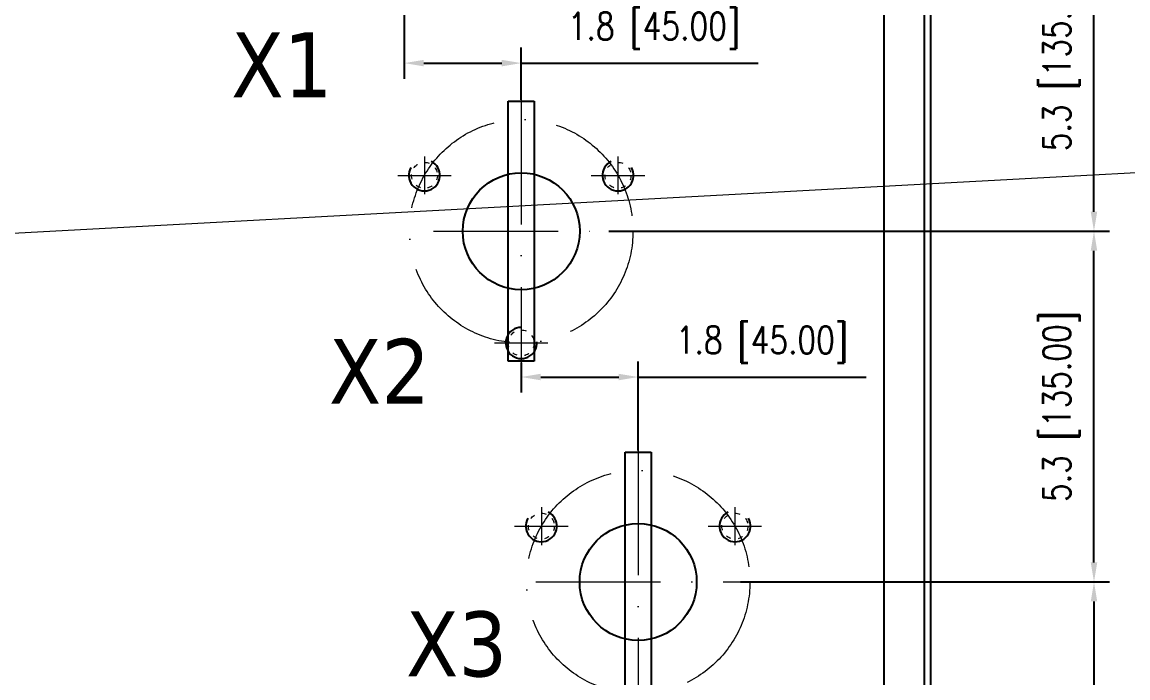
# Model space of a CAD drawing. Header units: millimetres. Extents: x 8127 to 36426, y -6229 to 13228.
# Drawn here: x 10481.8 to 10907.2, y 10942 to 11194.4 of the extents above; entities that cross this region are included whole.
import ezdxf

# ---------------------------------------------------------------- set-up
doc = ezdxf.new("R2010")
doc.units = ezdxf.units.MM
doc.header["$LTSCALE"] = 4
doc.linetypes.add('ACAD_ISO03W100', pattern=[1.18, 0.47, -0.71])
doc.linetypes.add('ACAD_ISO10W100', pattern=[18, 12, -3, 0, -3])
doc.layers.add('标注、文本', color=3, linetype='Continuous', lineweight=25)
doc.layers.add('铁心', color=3, linetype='Continuous', lineweight=0)
doc.styles.add('Tahoma$001', font='tahoma.ttf', dxfattribs={"height": 2.159784})
doc.styles.add('TH_GBDIM', font='romans.shx', dxfattribs={"width": 0.8, "bigfont": 'gbcbig.shx'})
doc.dimstyles.new('TH_GBDIM1', dxfattribs={"dimscale": 3, "dimtxt": 3.5, "dimasz": 2.5, "dimexe": 2, "dimexo": 0, "dimgap": 1.5, "dimtad": 1, "dimdec": 1, "dimlfac": 0.03937, "dimzin": 0, "dimdsep": 46, "dimtxsty": 'TH_GBDIM', "dimcen": 2.5, "dimclrd": 3, "dimclre": 256, "dimclrt": 2, "dimadec": 0, "dimazin": 0, "dimtfac": 0.714286, "dimtdec": 1, "dimtmove": 0, "dimatfit": 3, "dimfxl": 1, "dimtzin": 0, "dimlwd": -1, "dimlwe": -1, "dimarcsym": 0})

# ---------------------------------------------------------------- blocks, each defined once
blk = doc.blocks.new('*D261')
at = {"layer": 'Defpoints', "color": 0, "transparency": 16777216}
for p in [(10673.8, 11063.27), (10718.8, 11057.78), (10718.8, 11029.52)]:
    blk.add_point(p, dxfattribs=at)
at = {"layer": '标注、文本', "transparency": 16777216}
for p, q in [((10673.8, 11063.27), (10673.8, 11051.78)), ((10718.8, 11029.52), (10718.8, 11063.78))]:
    blk.add_line(p, q, dxfattribs=at)
at = {"layer": '标注、文本', "color": 3, "transparency": 16777216}
for p, q in [((10681.3, 11057.78), (10711.3, 11057.78)), ((10718.8, 11057.78), (10806.5, 11057.78))]:
    blk.add_line(p, q, dxfattribs=at)
for points in [[(10681.3, 11059.03), (10681.3, 11056.53), (10673.8, 11057.78)], [(10711.3, 11059.03), (10711.3, 11056.53), (10718.8, 11057.78)]]:
    blk.add_solid(points, dxfattribs=at)
at = {"layer": '标注、文本', "color": 2, "transparency": 16777216, "insert": (10766.4, 11070.28), "char_height": 10.5, "attachment_point": 5, "style": 'TH_GBDIM'}
blk.add_mtext('1.8 [45.00]', dxfattribs=at)
blk = doc.blocks.new('*D262')
at = {"layer": 'Defpoints', "color": 0, "transparency": 16777216}
for p in [(10758.17, 10978.9), (10758.17, 10798.9), (10894.19, 10798.9)]:
    blk.add_point(p, dxfattribs=at)
at = {"layer": '标注、文本', "transparency": 16777216}
for p, q in [((10758.17, 10978.9), (10900.19, 10978.9)), ((10758.17, 10798.9), (10900.19, 10798.9))]:
    blk.add_line(p, q, dxfattribs=at)
at = {"layer": '标注、文本', "color": 3, "transparency": 16777216}
blk.add_line((10894.19, 10971.4), (10894.19, 10806.4), dxfattribs=at)
for points in [[(10892.94, 10971.4), (10895.44, 10971.4), (10894.19, 10978.9)], [(10892.94, 10806.4), (10895.44, 10806.4), (10894.19, 10798.9)]]:
    blk.add_solid(points, dxfattribs=at)
at = {"layer": '标注、文本', "color": 2, "transparency": 16777216, "insert": (10881.69, 10888.9), "char_height": 10.5, "attachment_point": 5, "rotation": 90, "style": 'TH_GBDIM'}
blk.add_mtext('7.1 [180.00]', dxfattribs=at)
blk = doc.blocks.new('*D263')
at = {"layer": 'Defpoints', "color": 0, "transparency": 16777216}
for p in [(10707.55, 11113.9), (10894.19, 11113.9), (10758.17, 10978.9)]:
    blk.add_point(p, dxfattribs=at)
at = {"layer": '标注、文本', "transparency": 16777216}
for p, q in [((10707.55, 11113.9), (10900.19, 11113.9)), ((10758.17, 10978.9), (10900.19, 10978.9))]:
    blk.add_line(p, q, dxfattribs=at)
at = {"layer": '标注、文本', "color": 3, "transparency": 16777216}
blk.add_line((10894.19, 10986.4), (10894.19, 11106.4), dxfattribs=at)
for points in [[(10892.94, 11106.4), (10895.44, 11106.4), (10894.19, 11113.9)], [(10892.94, 10986.4), (10895.44, 10986.4), (10894.19, 10978.9)]]:
    blk.add_solid(points, dxfattribs=at)
at = {"layer": '标注、文本', "color": 2, "transparency": 16777216, "insert": (10881.69, 11046.4), "char_height": 10.5, "attachment_point": 5, "rotation": 90, "style": 'TH_GBDIM'}
blk.add_mtext('5.3 [135.00]', dxfattribs=at)
blk = doc.blocks.new('*D264')
at = {"layer": 'Defpoints', "color": 0, "transparency": 16777216}
for p in [(10662.55, 11248.9), (10894.19, 11248.9), (10707.55, 11113.9)]:
    blk.add_point(p, dxfattribs=at)
at = {"layer": '标注、文本', "transparency": 16777216}
for p, q in [((10662.55, 11248.9), (10900.19, 11248.9)), ((10707.55, 11113.9), (10900.19, 11113.9))]:
    blk.add_line(p, q, dxfattribs=at)
at = {"layer": '标注、文本', "color": 3, "transparency": 16777216}
blk.add_line((10894.19, 11121.4), (10894.19, 11241.4), dxfattribs=at)
for points in [[(10892.94, 11241.4), (10895.44, 11241.4), (10894.19, 11248.9)], [(10892.94, 11121.4), (10895.44, 11121.4), (10894.19, 11113.9)]]:
    blk.add_solid(points, dxfattribs=at)
at = {"layer": '标注、文本', "color": 2, "transparency": 16777216, "insert": (10881.69, 11181.4), "char_height": 10.5, "attachment_point": 5, "rotation": 90, "style": 'TH_GBDIM'}
blk.add_mtext('5.3 [135.00]', dxfattribs=at)
blk = doc.blocks.new('*D250')
at = {"layer": 'Defpoints', "color": 0, "transparency": 16777216}
for p in [(10628.8, 11198.27), (10628.8, 11178.6), (10673.8, 11164.52)]:
    blk.add_point(p, dxfattribs=at)
at = {"layer": '标注、文本', "transparency": 16777216}
for p, q in [((10628.8, 11198.27), (10628.8, 11172.6)), ((10673.8, 11164.52), (10673.8, 11184.6))]:
    blk.add_line(p, q, dxfattribs=at)
at = {"layer": '标注、文本', "color": 3, "transparency": 16777216}
for p, q in [((10636.3, 11178.6), (10666.3, 11178.6)), ((10673.8, 11178.6), (10764.97, 11178.6))]:
    blk.add_line(p, q, dxfattribs=at)
for points in [[(10636.3, 11179.85), (10636.3, 11177.35), (10628.8, 11178.6)], [(10666.3, 11179.85), (10666.3, 11177.35), (10673.8, 11178.6)]]:
    blk.add_solid(points, dxfattribs=at)
at = {"layer": '标注、文本', "color": 2, "transparency": 16777216, "insert": (10724.87, 11191.1), "char_height": 10.5, "attachment_point": 5, "style": 'TH_GBDIM'}
blk.add_mtext('1.8 [45.00]', dxfattribs=at)

msp = doc.modelspace()

# ---------------------------------------------------------------- linework, layer by layer
at = {"layer": '标注、文本'}
for p, q in [((10831.3, 11587), (10831.3, 10771.9)), ((10813.3, 11445.4), (10813.3, 10771.9)), ((10828.8, 11413.4), (10828.8, 10798.9)), ((10668.8, 11063.9), (10668.8, 11163.9)), ((10668.8, 11163.9), (10678.8, 11163.9)), ((10678.8, 11163.9), (10678.8, 11063.9)), ((10678.8, 11063.9), (10668.8, 11063.9)), ((10713.8, 10928.9), (10713.8, 11028.9)), ((10713.8, 11028.9), (10723.8, 11028.9)), ((10723.8, 11028.9), (10723.8, 10928.9))]:
    msp.add_line(p, q, dxfattribs=at)
at = {"layer": '标注、文本', "color": 2, "linetype": 'ACAD_ISO03W100', "lineweight": 18}
msp.add_line((10828.8, 11413.4), (10828.8, 10771.9), dxfattribs=at)
at = {"layer": '标注、文本', "color": 1, "linetype": 'ACAD_ISO10W100', "lineweight": 18}
for p, q in [((10673.8, 11164.52), (10673.8, 11063.27)), ((10636.56, 11142.7), (10636.56, 11128.1)), ((10711.03, 11142.7), (10711.03, 11128.1)), ((10626.27, 11135.4), (10646.84, 11135.4)), ((10700.75, 11135.4), (10721.32, 11135.4)), ((10640.05, 11113.9), (10707.55, 11113.9)), ((10663.51, 11070.9), (10684.08, 11070.9)), ((10718.8, 11029.52), (10718.8, 10928.27)), ((10681.56, 11007.7), (10681.56, 10993.1)), ((10756.03, 11007.7), (10756.03, 10993.1)), ((10671.27, 11000.4), (10691.84, 11000.4)), ((10745.75, 11000.4), (10766.32, 11000.4)), ((10679.42, 10978.9), (10758.17, 10978.9))]:
    msp.add_line(p, q, dxfattribs=at)
for centre in [(10673.8, 11113.9), (10718.8, 10978.9)]:
    msp.add_circle(centre, 43, dxfattribs=at)
at = {"layer": '标注、文本', "color": 2, "linetype": 'ACAD_ISO03W100', "lineweight": 18}
for centre in [(10636.56, 11135.4), (10711.03, 11135.4), (10673.8, 11070.9), (10681.56, 11000.4), (10756.03, 11000.4)]:
    msp.add_circle(centre, 5, dxfattribs=at)
at = {"layer": '标注、文本'}
for centre in [(10673.8, 11113.9), (10718.8, 10978.9)]:
    msp.add_circle(centre, 22.5, dxfattribs=at)
for centre, start, end in [((10636.56, 11135.4), 150, 64.0006), ((10711.03, 11135.4), 115.9994, 30), ((10673.8, 11070.9), 90, 4.0006), ((10681.56, 11000.4), 150, 64.0006), ((10756.03, 11000.4), 115.9994, 30)]:
    msp.add_arc(centre, 6, start, end, dxfattribs=at)
at = {"layer": '铁心', "lineweight": 13}
msp.add_lwpolyline([(10416.23, 11109.76), (11062.54, 11144.66), (11062.54, 11144.66)], dxfattribs=at)

# ---------------------------------------------------------------- texts
at = {"layer": '标注、文本', "lineweight": 13, "style": 'Tahoma$001'}
for s, p in [('X1', (10562.21, 11165.49)), ('X2', (10599.78, 11047.48)), ('X3', (10629.43, 10942.56))]:
    msp.add_text(s, height=25, dxfattribs=at).set_placement(p)

# ---------------------------------------------------------------- dimensions: what is measured, and where the dimension line sits
at = {"layer": '标注、文本'}
for base, p1, p2, picture, middle in [((10894.19, 11248.9), (10707.55, 11113.9), (10662.55, 11248.9), '*D264', (10881.69, 11181.4)), ((10894.19, 11113.9), (10758.17, 10978.9), (10707.55, 11113.9), '*D263', (10881.69, 11046.4)), ((10894.19, 10798.9), (10758.17, 10978.9), (10758.17, 10798.9), '*D262', (10881.69, 10888.9))]:
    dim = msp.add_linear_dim(base=base, p1=p1, p2=p2, angle=90, dimstyle='TH_GBDIM1', dxfattribs=at)
    dim.commit()
    dim.dimension.update_dxf_attribs({"geometry": picture, "text_midpoint": middle})
dim = msp.add_linear_dim(base=(10628.8, 11178.6), p1=(10673.8, 11164.52), p2=(10628.8, 11198.27), dimstyle='TH_GBDIM1', dxfattribs=at)
dim.commit()
dim.dimension.update_dxf_attribs({"geometry": '*D250', "text_midpoint": (10724.87, 11178.6), "dimtype": 160})
dim = msp.add_linear_dim(base=(10718.8, 11057.78), p1=(10673.8, 11063.27), p2=(10718.8, 11029.52), dimstyle='TH_GBDIM1', dxfattribs=at)
dim.commit()
dim.dimension.update_dxf_attribs({"geometry": '*D261', "text_midpoint": (10766.4, 11070.28)})

doc.saveas('drawing.dxf')
